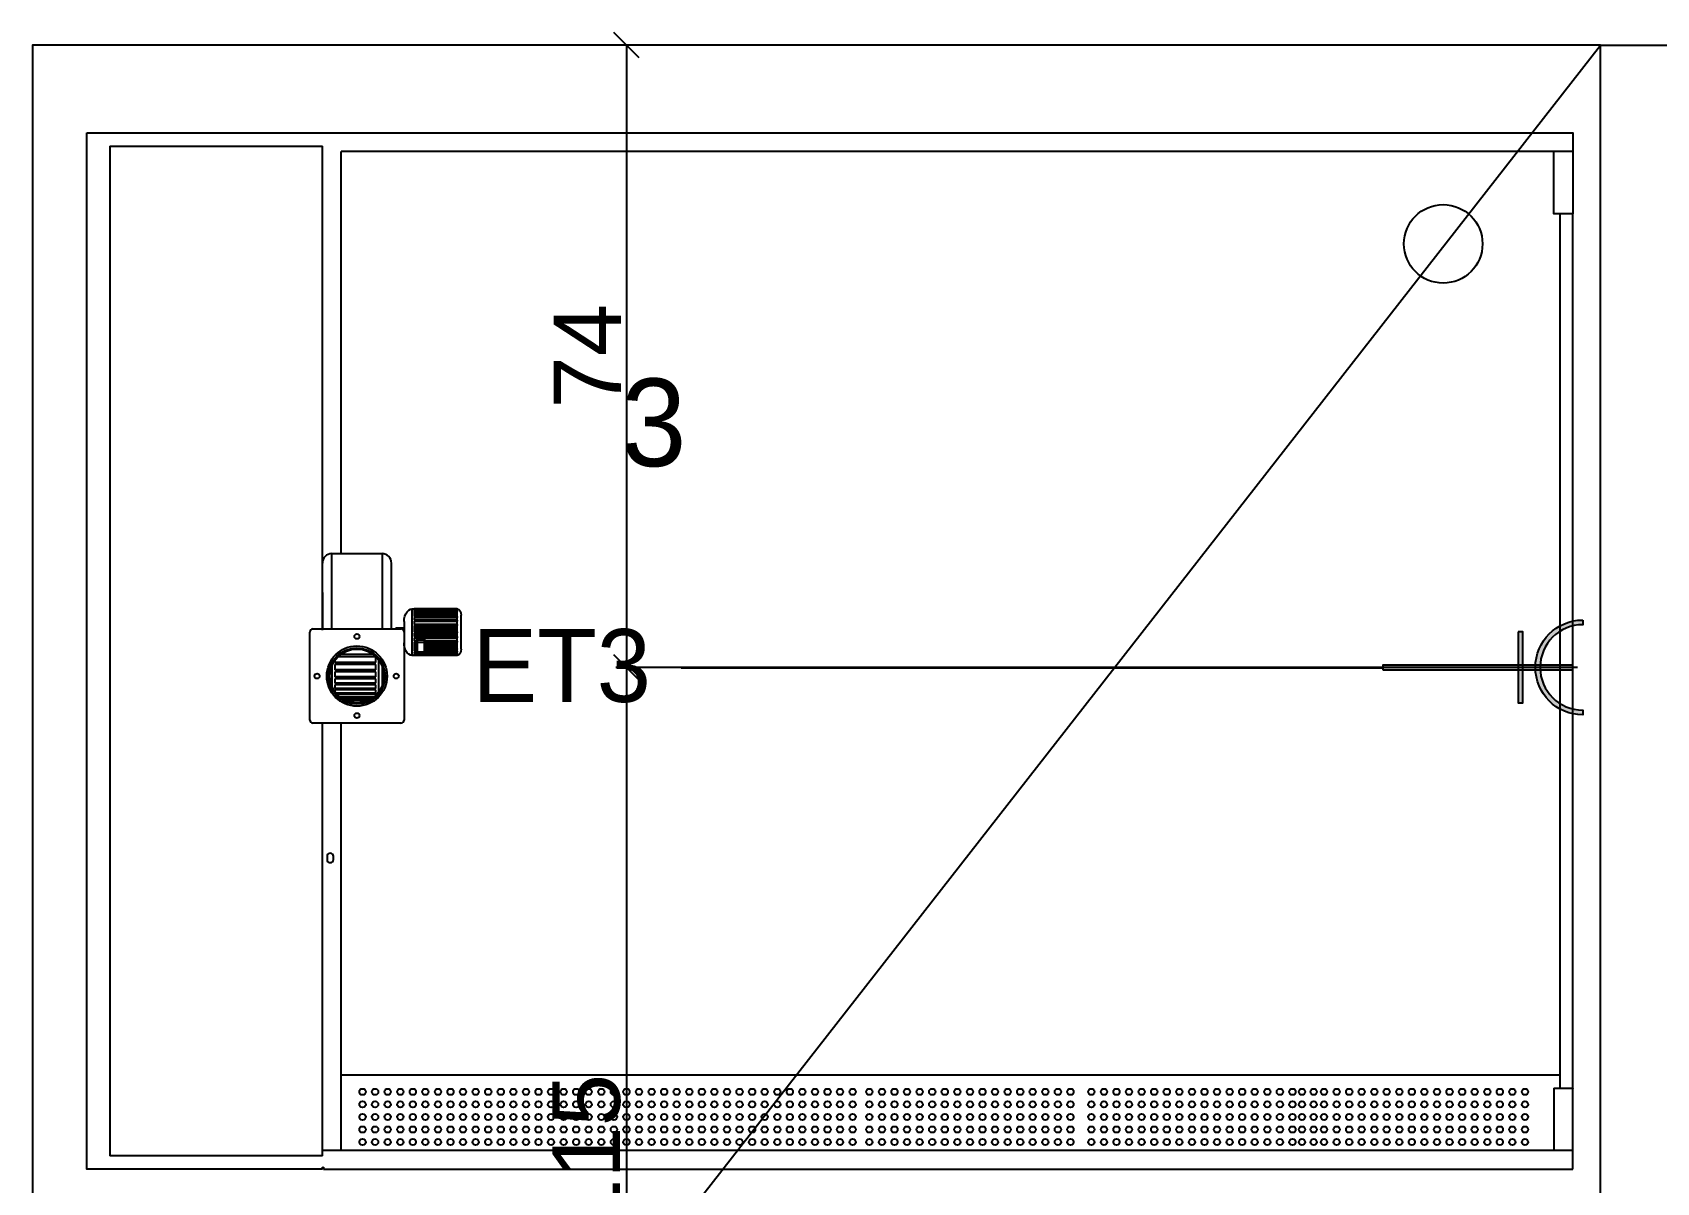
# Model space of a CAD drawing. Header units: millimetres. Extents: x 13502 to 23536, y 11874 to 14203.
# Drawn here: x 18596.2 to 18788.8, y 12972.4 to 13108.9 of the extents above; entities that cross this region are included whole.
import ezdxf
from ezdxf.enums import TextEntityAlignment as Align

# ---------------------------------------------------------------- set-up
doc = ezdxf.new("R2010")
doc.units = ezdxf.units.MM
doc.layers.add('ELEKTRİK', color=10, linetype='Continuous')
doc.layers.add('Layer1', color=1, linetype='Continuous')
doc.layers.add('ELK', color=1, linetype='Continuous', lineweight=35)
doc.styles.get("Standard").update_dxf_attribs({"font": 'arial.ttf'})
doc.styles.add('TAKSİM', font='GOTHIC.TTF', dxfattribs={"height": 20})
doc.dimstyles.new('OLCU50', dxfattribs={"dimtxt": 8, "dimasz": 3, "dimexe": 1.25, "dimexo": 0.625, "dimtad": 1, "dimdec": 0, "dimtxsty": 'Standard', "dimblk": 'OBLIQUE', "dimcen": 2.5, "dimclrd": 256, "dimclre": 251, "dimclrt": 25, "dimadec": 0, "dimazin": 0, "dimtfac": 1, "dimtdec": 0, "dimtmove": 0, "dimatfit": 3, "dimldrblk": 'OBLIQUE', "dimfxl": 1, "dimarcsym": 0})

# ---------------------------------------------------------------- blocks, each defined once
blk = doc.blocks.new('A$C385A0302')
at = {"layer": 'Layer1'}
for p, q in [((2.75761025779866, 121.4040589924662), (27.94764025189215, 121.4040589924662)), ((27.94764025189215, 63.96226395966551), (27.94764025189215, 121.4040589924662)), ((176.1728700357198, 120.7332019084843), (30.18332324489165, 120.7332019084843)), ((30.18332324489165, 73.03613400329778), (30.18332324489165, 120.7332019084843)), ((176.1728700357271, 120.8069833104419), (176.248141971053, 120.8069833104419)), ((176.1728700357271, 120.7332019084843), (176.1728700357271, 120.8069833104419)), ((174.7576086505069, 9.613938990283714), (174.7576085982364, 113.3550617130804)), ((29.06554029631661, 73.03613400329778), (35.02767378756107, 73.03613400329778)), ((29.06554029631661, 64.09293376644746), (29.06554029631661, 73.03613400329778)), ((35.02767378756107, 73.03613400329778), (35.02767378756107, 64.09293376644746)), ((36.1455738171644, 64.09293376644746), (36.1455738171644, 71.918233973518)), ((27.94764026670964, 68.43386410278981), (27.94764026670964, 64.09293376644746)), ((38.60495388229901, 66.47879409623602), (38.84716555538398, 66.47879409623602)), ((38.60495388229901, 62.07215834407361), (38.60495388229901, 66.47879409623602)), ((43.93361069009552, 66.47690032650462), (38.84716555538398, 66.47690032650462)), ((38.84716555538398, 66.47401505007838), (38.84716555538398, 66.47690032650462)), ((38.84716555538398, 66.46465345868273), (38.84716555538398, 66.3913529557849)), ((38.84716555538398, 66.46465345868273), (43.93361069009552, 66.46465345868273)), ((43.93361069009552, 66.3913529557849), (38.84716555538398, 66.3913529557849)), ((38.84716555538398, 66.34715387415417), (38.84716555538398, 66.2040729927885)), ((38.84716555538398, 66.34715387415417), (43.93361069009552, 66.34715387415417)), ((43.93361069009552, 66.2040729927885), (38.84716555538398, 66.2040729927885)), ((38.84716555538398, 66.16770002362682), (38.84716555538398, 65.58067930610741)), ((38.84716555538398, 66.16770002362682), (43.93361069009552, 66.16770002362682)), ((38.84716555538398, 66.09436524919329), (43.93361069009552, 66.09436524919329)), ((43.93361069009552, 65.93148643079257), (38.84716555538398, 65.93148643079257)), ((43.93361069009552, 65.91955515687187), (38.84716555538398, 65.91955515687187)), ((38.84716555538398, 65.78266840585093), (43.93361069009552, 65.78266840585093)), ((43.93361069009552, 65.58067930610741), (38.84716555538398, 65.58067930610741)), ((43.93361069009552, 66.3913529557849), (43.93361069009552, 66.46465345868273)), ((43.93361069009552, 66.3913529557849), (43.93361069009552, 66.34715387415417)), ((43.93361069009552, 66.2040729927885), (43.93361069009552, 66.34715387415417)), ((43.93361069009552, 66.2040729927885), (43.93361069009552, 66.16770002362682)), ((43.93361069009552, 65.58067930610741), (43.93361069009552, 66.16770002362682)), ((43.93361069009552, 65.58067930610741), (43.93361069009552, 65.46515352228016)), ((44.41803403624726, 61.70707343665345), (44.41803403624726, 65.73352740983319)), ((26.45710689391126, 53.28656681358189), (26.45710689391126, 63.72030042324332)), ((26.82974023710995, 64.09293376644746), (37.26347384677501, 64.09293376644746)), ((36.66726049764111, 64.2419871037273), (37.6361071899737, 64.2419871037273)), ((36.66726049764111, 64.2419871037273), (36.66726049764111, 64.09293376644746)), ((37.6361071899737, 64.98826072342854), (37.6361071899737, 64.73705819528732)), ((37.6361071899737, 64.73705819528732), (37.6361071899737, 63.72030042324332)), ((37.6361071899737, 63.72030042324332), (37.6361071899737, 53.28656681358189)), ((38.84716555538398, 65.46515352228016), (38.84716555538398, 65.14456558242273)), ((38.84716555538398, 65.46515352228016), (43.93361069009552, 65.46515352228016)), ((43.93361069009552, 65.14456558242273), (38.84716555538398, 65.14456558242273)), ((38.84716555538398, 65.00249795806485), (38.84716555538398, 64.60671926646137)), ((38.84716555538398, 65.00249795806485), (43.93361069009552, 65.00249795806485)), ((43.93361069009552, 64.62141866327693), (38.84716555538398, 64.62141866327693)), ((43.93361069009552, 64.60671926646137), (38.84716555538398, 64.60671926646137)), ((38.84716555538398, 64.50177551813431), (38.84716555538398, 63.76669708222107)), ((43.93361069009552, 64.50177551813431), (38.84716555538398, 64.50177551813431)), ((38.84716555538398, 64.37049279972598), (43.93361069009552, 64.37049279972598)), ((43.93361069009552, 64.27769557642387), (38.84716555538398, 64.27769557642387)), ((38.84716555538398, 64.12965700972745), (43.93361069009552, 64.12965700972745)), ((43.93361069009552, 64.05331150094207), (38.84716555538398, 64.05331150094207)), ((38.84716555538398, 63.91642474992477), (43.93361069009552, 63.91642474992477)), ((43.93361069009552, 63.82520536018637), (38.84716555538398, 63.82520536018637)), ((38.84716555538398, 63.76669708222107), (43.93361069009552, 63.76669708222107)), ((38.84716555538398, 63.61810298064665), (38.84716555538398, 63.19028998516296)), ((38.84716555538398, 63.61810298064665), (43.93361069009552, 63.61810298064665)), ((43.93361069009552, 65.14456558242273), (43.93361069009552, 65.46515352228016)), ((43.93361069009552, 65.14456558242273), (43.93361069009552, 65.00249795806485)), ((43.93361069009552, 64.60671926646137), (43.93361069009552, 65.00249795806485)), ((43.93361069009552, 64.60671926646137), (43.93361069009552, 64.50177551813431)), ((43.93361069009552, 63.76669708222107), (43.93361069009552, 64.50177551813431)), ((43.93361069009552, 63.76669708222107), (43.93361069009552, 63.61810298064665)), ((43.93361069009552, 63.19028998516296), (43.93361069009552, 63.61810298064665)), ((38.60495388229901, 60.96180675025062), (38.60495388229901, 62.07215834407361)), ((38.84716555538398, 63.47422971416381), (43.93361069009552, 63.47422971416381)), ((43.93361069009552, 63.19028998516296), (38.84716555538398, 63.19028998516296)), ((38.84716555538398, 63.03126797673031), (38.84716555538398, 62.62933983700168)), ((38.84716555538398, 63.03126797673031), (43.93361069009552, 63.03126797673031)), ((39.14565011093509, 62.68774098850554), (38.84716555538398, 62.68774098850554)), ((39.14565011093509, 62.62933983700168), (38.84716555538398, 62.62933983700168)), ((38.84716555538398, 62.52023327232564), (38.84716555538398, 62.13252174957415)), ((38.84716555538398, 62.52023327232564), (39.14565011093509, 62.52023327232564)), ((39.14565011093509, 62.26940850059691), (38.84716555538398, 62.26940850059691)), ((38.84716555538398, 62.13252174957415), (38.84716555538398, 61.74861609269828)), ((38.84716555538398, 62.13252174957415), (39.14565011093509, 62.13252174957415)), ((39.14565011093509, 62.07275996558565), (38.84716555538398, 62.07275996558565)), ((39.14565011093509, 61.85107601268101), (38.84716555538398, 61.85107601268101)), ((39.14565011093509, 61.74861609269828), (38.84716555538398, 61.74861609269828)), ((38.84716555538398, 61.68356829649565), (38.84716555538398, 61.4440388124458)), ((38.84716555538398, 61.68356829649565), (39.14565011093509, 61.68356829649565)), ((39.14565011093509, 63.03126797673031), (39.14565011093509, 62.68561146897264)), ((39.2295546957248, 62.74537325295933), (39.14565011093509, 62.68561146897264)), ((39.14565011093509, 62.68561146897264), (39.14565011093509, 62.58132156450847)), ((39.2295546957248, 62.53679344402917), (39.14565011093509, 62.58132156450847)), ((39.14565011093509, 62.58132156450847), (39.14565011093509, 61.28257543853761)), ((39.2295546957248, 62.74537325295933), (39.2295546957248, 63.03126797673031)), ((39.2295546957248, 62.53679344402917), (39.2295546957248, 62.74537325295933)), ((40.01761213402642, 62.74537325295933), (39.2295546957248, 62.74537325295933)), ((39.2295546957248, 62.53679344402917), (40.01761213402642, 62.53679344402917)), ((39.2295546957248, 61.3415577642736), (39.2295546957248, 62.53679344402917)), ((40.01761213402642, 63.03126797673031), (40.01761213402642, 62.74537325295933)), ((40.01761213402642, 62.74537325295933), (40.01761213402642, 62.53679344402917)), ((40.01761213402642, 62.53679344402917), (40.01761213402642, 61.3415577642736)), ((40.11449680326405, 62.62584968498595), (40.11449680326405, 63.03126797673031)), ((43.93361069009552, 62.68774098850554), (40.11449680326405, 62.68774098850554)), ((43.93361069009552, 62.62933983700168), (40.11449680326405, 62.62933983700168)), ((40.11449680326405, 61.43061400522674), (40.11449680326405, 62.62584968498595)), ((40.11449680326405, 62.52023327232564), (43.93361069009552, 62.52023327232564)), ((43.93361069009552, 62.26940850059509), (40.11449680326405, 62.26940850059691)), ((40.11449680326405, 62.13252174957415), (43.93361069009552, 62.13252174957415)), ((43.93361069009552, 62.07275996558565), (40.11449680326405, 62.07275996558565)), ((43.93361069009552, 61.85107601268101), (40.11449680326405, 61.85107601268101)), ((43.93361069009552, 61.74861609269828), (40.11449680326405, 61.74861609269828)), ((40.11449680326405, 61.68356829649565), (43.93361069009552, 61.68356829649565)), ((43.93361069009552, 63.19028998516296), (43.93361069009552, 63.03126797673031)), ((43.93361069009552, 62.62933983700168), (43.93361069009552, 63.03126797673031)), ((43.93361069009552, 62.62933983700168), (43.93361069009552, 62.52023327232564)), ((43.93361069009552, 62.13252174957415), (43.93361069009552, 62.52023327232564)), ((43.93361069009552, 61.74861609269828), (43.93361069009552, 62.13252174957415)), ((43.93361069009552, 61.74861609269828), (43.93361069009552, 61.68356829649565)), ((43.93361069009552, 61.4440388124458), (43.93361069009552, 61.68356829649565)), ((29.43817363952985, 60.36510920436376), (29.43817363952985, 60.12933500949293)), ((34.28240710114915, 60.12933500949293), (29.43817363952985, 60.12933500949293)), ((29.43817363952985, 59.86376785398352), (29.43817363952985, 59.23399438526212)), ((34.28240710114915, 59.86376785398352), (29.43817363952985, 59.86376785398352)), ((34.28079415827597, 60.80086016378482), (29.81241992560535, 60.80086016378482)), ((33.9503738517742, 61.08130730342964), (30.14284023210348, 61.08130730342964)), ((34.28240710114915, 60.12933500949293), (34.28240710114915, 60.80086016378482)), ((34.28240710114915, 59.23399438526212), (34.28240710114915, 59.86376785398352)), ((34.65504044434783, 56.6417580324669), (34.65504044434783, 60.36510920436376)), ((43.93361069009552, 60.96180675025062), (38.60495388229901, 60.96180675025062)), ((39.14565011093509, 61.4440388124458), (38.84716555538398, 61.4440388124458)), ((38.84716555538398, 61.35793802507033), (38.84716555538398, 61.17040145174724)), ((38.84716555538398, 61.35793802507033), (39.14565011093509, 61.35793802507033)), ((43.93361069009552, 61.17040145174724), (38.84716555538398, 61.17040145174724)), ((38.84716555538398, 61.10810805316214), (38.84716555538398, 60.96306191662188)), ((38.84716555538398, 61.10810805316214), (43.93361069009552, 61.10810805316214)), ((43.93361069009552, 60.96306191662188), (38.84716555538398, 60.96306191662188)), ((40.01761213402642, 61.28156066794509), (39.15972506868638, 61.28156066794509)), ((40.01761213402642, 61.3415577642736), (39.2295546957248, 61.3415577642736)), ((40.01761213402642, 61.28546783843194), (40.01761213402642, 61.3415577642736)), ((40.1005655766312, 61.35793802507033), (43.93361069009552, 61.35793802507033)), ((43.93361069009552, 61.4440388124458), (40.11449680326405, 61.4440388124458)), ((43.93361069009552, 61.4440388124458), (43.93361069009552, 61.35793802507033)), ((43.93361069009552, 61.17040145174724), (43.93361069009552, 61.35793802507033)), ((43.93361069009552, 61.17040145174724), (43.93361069009552, 61.10810805316214)), ((43.93361069009552, 60.96306191662188), (43.93361069009552, 61.10810805316214)), ((29.06554029631661, 59.67944461339357), (29.06554029631661, 57.32742262342981)), ((34.28240710114915, 59.23399438526212), (29.43817363952985, 59.23399438526212)), ((29.43817363952985, 58.98749536658397), (29.43817363952985, 58.40940548724211)), ((34.28240710114915, 58.98749536658397), (29.43817363952985, 58.98749536658397)), ((34.28240710114915, 58.40940548724211), (29.43817363952985, 58.40940548724211)), ((29.43817363952985, 58.18586204216081), (29.43817363952985, 57.66857257493939)), ((34.28240710114915, 58.18586204216081), (29.43817363952985, 58.18586204216081)), ((34.28240710114915, 58.40940548724211), (34.28240710114915, 58.98749536658397)), ((34.28240710114915, 57.66857257493939), (34.28240710114915, 58.18586204216081)), ((35.02767378756107, 59.67944461339357), (35.02767378756107, 57.32742262342981)), ((34.28240710114915, 57.66857257493939), (29.43817363952985, 57.66857257493939)), ((29.43817363952985, 57.47151011712594), (29.43817363952985, 57.02317902593313)), ((34.28240710114915, 57.47151011712594), (29.43817363952985, 57.47151011712594)), ((34.28240710114915, 57.02317902593313), (29.43817363952985, 57.02317902593313)), ((29.43817363952985, 56.85570534806357), (29.43817363952985, 56.6417580324669)), ((34.28240710114915, 56.85570534806357), (29.43817363952985, 56.85570534806357)), ((34.28240710114915, 56.48340308202205), (29.55878923626733, 56.48340308202205)), ((34.28240710114915, 56.34815934405015), (29.67499290713386, 56.34815934405015)), ((34.11745911432081, 56.05775733230075), (29.97575496955687, 56.05775733230075)), ((33.99206513197714, 55.9568764087544), (30.10114895190054, 55.9568764087544)), ((34.28240710114915, 57.02317902593313), (34.28240710114915, 57.47151011712594)), ((34.28240710114915, 56.48340308202205), (34.28240710114915, 56.85570534806357)), ((34.28240710114915, 56.20757672013679), (34.28240710114915, 56.34815934405015)), ((33.69118152369629, 55.75295446449854), (30.40203256018867, 55.75295446449854)), ((33.57737420529156, 55.68802730781499), (30.51583987858612, 55.68802730781499)), ((33.34545879572397, 55.57380140193709), (30.74775528815735, 55.57380140193709)), ((37.26347384677501, 52.91393347037956), (26.82974023710995, 52.91393347037956)), ((27.94768692651269, 1.564941710896164), (27.94764026670964, 52.91393347037956)), ((30.18332325971278, 2.235798645888281), (30.18332325971278, 52.91393347037956)), ((28.50647321531142, 37.11427971860576), (28.50647321531142, 36.74164637540343)), ((29.25173990171243, 36.74164637540343), (29.25173990171243, 37.11427971860576)), ((30.18332325971278, 11.17899903173202), (174.7576086130575, 11.1789990317302)), ((174.0123419266529, 9.613938990283714), (176.1728700505482, 9.613938990283714)), ((174.0123419266529, 9.613938990283714), (174.0123419266529, 2.248973373079934)), ((176.2481419858741, 2.235798794879884), (176.2481419858741, 9.581397847938206)), ((27.94768631691841, 2.235796610701072), (176.2481419858741, 2.235798795496521)), ((174.025516504862, 2.235798794879884), (174.0123419266529, 2.248973373079934)), ((176.2481419858741, -1.264334059669636e-06), (176.2481419858741, 2.235798794879884)), ((27.94768692651269, 1.564941710894345), (2.757610263724928, 1.564941710894345)), ((27.94768852224661, -1.264334059669636e-06), (27.94768827941152, 0.2381412626127712)), ((27.94768827941152, 0.2381412626127712), (28.09674161669318, 0.2381412626127712)), ((28.09674161669318, 0.2381412626127712), (28.09674161669318, -1.264334059669636e-06)), ((27.94768852224661, -1.264334059669636e-06), (-4.849156539421529e-06, -1.264334059669636e-06)), ((28.09743887068544, -1.264334059669636e-06), (28.09674161669318, -1.264334059669636e-06)), ((28.09743887068544, -1.264334059669636e-06), (176.2481419858741, -1.264334059669636e-06))]:
    blk.add_line(p, q, dxfattribs=at)
for points in [[(2.832152934883197, -1.264326783712022e-06), (-4.849156539421529e-06, -1.264326783712022e-06), (-4.441608325578272e-06, 122.9690019676964)], [(-4.46013655164279e-06, 122.9690019676964), (27.94764025189215, 122.9690019676964), (176.248141971053, 122.9690019676982), (176.248141971053, 120.8069833104419), (176.248141971053, 113.3879297021358)], [(2.757610258340719, 121.4040589924662), (2.757610249129357, 1.564941710894345)], [(176.248141971053, 5.109797704812081), (176.248141971053, 113.3879297021394), (176.2466956419157, 113.3815174755691), (176.2424122361481, 113.3753516672732), (176.2354563626068, 113.3696692258018), (176.2260953316218, 113.3646885241924), (176.2146888823736, 113.3606009680207), (176.2016753582939, 113.3575636397763), (176.1875548618264, 113.355693262276), (176.1728700357271, 113.3550617130841), (174.0123419118318, 113.3550617130804), (174.0123419118318, 120.720027330286), (174.0255164900373, 120.7332019084843)], [(37.6361071899737, 64.98826072342854), (37.65653750869387, 65.29274513784912), (37.72223612852758, 65.60263158153248), (37.83545872775721, 65.89391831297144), (37.99118927141535, 66.14154973317454), (38.186796226757, 66.33281633584738), (38.3974146409746, 66.44419441115315), (38.60495388229901, 66.47879409623602)], [(43.93294123307714, 66.47872543398262), (43.93361069009552, 66.47879409623602), (43.9979146741025, 66.47219881582532), (44.06924922701, 66.4489834287815), (44.14588608897247, 66.40343004929673), (44.2242646977902, 66.32974075895618), (44.32114936702419, 66.18068742167634), (44.39184899051543, 65.97523552434177), (44.41803403624726, 65.73352740983319)], [(38.60495388229901, 60.96180675025062), (38.40703901292727, 60.99323800982893), (38.20561282453491, 61.09431280957324), (38.01627644909604, 61.26850142375952), (37.85531602596529, 61.50808687554127), (37.73099273422849, 61.80902065299597), (37.6585969852822, 62.13304898255046), (37.6361071899737, 62.45234012305809)], [(40.11449680326405, 62.62584968498595), (40.10588390940029, 62.67511513476711), (40.07898859511988, 62.71833014860204), (40.05942789958499, 62.73366752192305), (40.03836605815741, 62.74259875767893), (40.01761213402642, 62.74537325295933)], [(44.41803403624726, 61.70707343665345), (44.39184899051543, 61.4653653221485), (44.32114936702419, 61.25991342481211), (44.2242646977902, 61.11086008753045), (44.14588608897247, 61.03717079718808), (44.06924922701, 60.99161741770877), (43.9979146741025, 60.96840203066131), (43.9336422687702, 60.9618099890904)], [(39.2295546957248, 61.3415577642736), (39.22260094467856, 61.31119758558634), (39.2013821938308, 61.29022090252329), (39.14565011093509, 61.28257543853761)], [(40.11449680326405, 61.43061400522674), (40.11062141649381, 61.38887907079152), (40.09511986941652, 61.34118200285957), (40.06320491955194, 61.29909635468903), (40.04146066799149, 61.28614692448173), (40.01761213402642, 61.28156066794509), (40.0168875517702, 61.28170001069338)], [(176.1728700505482, 9.613938990283714), (176.1859408849414, 9.613444617209097), (176.1986145686496, 9.611976519270684), (176.2105060182112, 9.609579303874852), (176.2212539179309, 9.606325809201735), (176.2305316983293, 9.602314891042624), (176.2380574587296, 9.59766841911187), (176.2436025327261, 9.592527574106498), (176.2469984360396, 9.587048558005336), (176.2481419858741, 9.581397847938206)]]:
    blk.add_lwpolyline(points, dxfattribs=at)
for centre, radius in [((160.8905018773221, 109.7924136549627), 4.657916790027672), ((32.04660704194248, 58.5034336184126), 3.57728009474125), ((32.04660704194248, 58.5034336184126), 3.353700088819927), ((32.04660704194248, 58.5034336184126), 3.204646751539042), ((32.04660700610475, 63.20116830814004), 0.2981066745617709), ((27.31695879613108, 58.50347024996699), 0.2981066745617751), ((36.70731904475906, 58.50343347342096), 0.2981066745617709), ((32.04658882753574, 53.8108080594593), 0.2981066745617709), ((32.71585652633803, 9.165288445068654), 0.3726333432022306), ((32.71585652633803, 7.674755072259359), 0.3726333432022136), ((34.20638989914733, 9.165288445068654), 0.3726333432022306), ((34.20638989914733, 7.674755072259359), 0.3726333432022474), ((35.69692327195662, 9.165288445068654), 0.3726333432022136), ((35.69692327195662, 7.674755072259359), 0.3726333432022136), ((37.18745664476228, 9.165288445068654), 0.3726333432022306), ((37.18745664476228, 7.674755072259359), 0.3726333432022474), ((38.67799001757157, 9.165288445068654), 0.3726333432022136), ((38.67799001757157, 7.674755072259359), 0.3726333432022136), ((40.16852339038087, 9.165288445068654), 0.3726333432021798), ((40.16852339038087, 7.674755072259359), 0.3726333432022474), ((41.65905676319016, 9.165288445068654), 0.3726333432021798), ((41.65905676319016, 7.674755072259359), 0.3726333432022136), ((43.14959013599582, 9.165288445068654), 0.3726333432021798), ((43.14959013599582, 7.674755072259359), 0.3726333432022136), ((44.64012350880512, 9.165288445068654), 0.3726333432021798), ((44.64012350880512, 7.674755072259359), 0.3726333432022136), ((46.13065688161441, 9.165288445068654), 0.3726333432022136), ((46.13065688161441, 7.674755072259359), 0.3726333432022136), ((47.62119025442371, 9.165288445068654), 0.3726333432022136), ((47.62119025442371, 7.674755072259359), 0.3726333432022136), ((49.111723627233, 9.165288445068654), 0.3726333432022136), ((49.111723627233, 7.674755072259359), 0.3726333432022136), ((50.6022570000423, 9.165288445068654), 0.3726333432022136), ((50.6022570000423, 7.674755072259359), 0.3726333432022136), ((52.0927903728516, 9.165288445068654), 0.3726333432022136), ((52.0927903728516, 7.674755072259359), 0.3726333432022136), ((53.58332374566089, 9.165288445068654), 0.3726333432022136), ((53.58332374566089, 7.674755072259359), 0.3726333432022136), ((55.07385711847019, 9.165288445068654), 0.3726333432022136), ((55.07385711847019, 7.674755072259359), 0.3726333432022136), ((56.56439049127948, 9.165288445068654), 0.3726333432022136), ((56.56439049127948, 7.674755072259359), 0.3726333432022136), ((58.05492386408878, 9.165288445068654), 0.3726333432022136), ((58.05492386408878, 7.674755072259359), 0.3726333432022136), ((59.54545723689807, 9.165288445068654), 0.3726333432022136), ((59.54545723689807, 7.674755072259359), 0.3726333432022136), ((61.03599060970373, 9.165288445068654), 0.3726333432022136), ((61.03599060970373, 7.674755072259359), 0.3726333432022474), ((62.52652398251303, 9.165288445068654), 0.3726333432022136), ((62.52652398251303, 7.674755072259359), 0.3726333432022136), ((64.01705735532232, 9.165288445068654), 0.3726333432022136), ((64.01705735532232, 7.674755072259359), 0.3726333432022474), ((65.50759072813162, 9.165288445068654), 0.3726333432022136), ((65.50759072813162, 7.674755072259359), 0.3726333432022136), ((66.99812410093728, 9.165288445068654), 0.3726333432022136), ((66.99812410093728, 7.674755072259359), 0.3726333432022136), ((68.48865747374657, 9.165288445068654), 0.3726333432022136), ((68.48865747374657, 7.674755072259359), 0.3726333432022136), ((69.97919084655587, 9.165288445068654), 0.3726333432022136), ((69.97919084655587, 7.674755072259359), 0.3726333432022136), ((71.46972421936516, 9.165288445068654), 0.3726333432022136), ((71.46972421936516, 7.674755072259359), 0.3726333432022136), ((72.96025759217446, 9.165288445068654), 0.3726333432022136), ((72.96025759217446, 7.674755072259359), 0.3726333432022136), ((74.45079096498375, 9.165288445068654), 0.3726333432022136), ((74.45079096498375, 7.674755072259359), 0.3726333432022136), ((75.94132433779305, 9.165288445068654), 0.3726333432021798), ((75.94132433779305, 7.674755072259359), 0.3726333432021798), ((77.43185771060234, 9.165288445068654), 0.3726333432021798), ((77.43185771060234, 7.674755072259359), 0.3726333432021798), ((78.92239108341164, 9.165288445068654), 0.3726333432021798), ((78.92239108341164, 7.674755072259359), 0.3726333432021798), ((80.41292445622094, 9.165288445068654), 0.3726333432021798), ((80.41292445622094, 7.674755072259359), 0.3726333432021798), ((81.90345782903023, 9.165288445068654), 0.3726333432021798), ((81.90345782903023, 7.674755072259359), 0.3726333432021798), ((83.39399120183953, 9.165288445068654), 0.3726333432021798), ((83.39399120183953, 7.674755072259359), 0.3726333432021798), ((84.88452457464882, 9.165288445068654), 0.3726333432022136), ((84.88452457464882, 7.674755072259359), 0.3726333432022136), ((86.37505794745448, 9.165288445068654), 0.3726333432022136), ((86.37505794745448, 7.674755072259359), 0.3726333432022136), ((87.86559132026377, 9.165288445068654), 0.3726333432022136), ((87.86559132026377, 7.674755072259359), 0.3726333432022136), ((89.35612469307307, 9.165288445068654), 0.3726333432022136), ((89.35612469307307, 7.674755072259359), 0.3726333432022136), ((90.84665806588237, 9.165288445068654), 0.3726333432022136), ((90.84665806588237, 7.674755072259359), 0.3726333432022136), ((92.82969453356782, 9.165288445068654), 0.3726333432021798), ((92.82969453356782, 7.674755072259359), 0.3726333432021798), ((94.32022790637711, 9.165288445068654), 0.3726333432021798), ((94.32022790637711, 7.674755072259359), 0.3726333432021798), ((95.81076127918641, 9.165288445068654), 0.3726333432021798), ((95.81076127918641, 7.674755072259359), 0.3726333432021798), ((97.3012946519957, 9.165288445068654), 0.3726333432022136), ((97.3012946519957, 7.674755072259359), 0.3726333432022136), ((98.791828024805, 9.165288445068654), 0.3726333432022136), ((98.791828024805, 7.674755072259359), 0.3726333432022136), ((100.2823613976143, 9.165288445068654), 0.3726333432022136), ((100.2823613976143, 7.674755072259359), 0.3726333432022136), ((101.7728947704236, 9.165288445068654), 0.3726333432022136), ((101.7728947704236, 7.674755072259359), 0.3726333432022136), ((103.2634281432329, 9.165288445068654), 0.3726333432022136), ((103.2634281432329, 7.674755072259359), 0.3726333432022136), ((104.7539615160422, 9.165288445068654), 0.3726333432021798), ((104.7539615160422, 7.674755072259359), 0.3726333432021798), ((106.2444948888515, 9.165288445068654), 0.3726333432021798), ((106.2444948888515, 7.674755072259359), 0.3726333432021798), ((107.7350282616608, 9.165288445068654), 0.3726333432021798), ((107.7350282616608, 7.674755072259359), 0.3726333432021798), ((109.2255616344701, 9.165288445068654), 0.3726333432022136), ((109.2255616344701, 7.674755072259359), 0.3726333432022136), ((110.7160950072757, 9.165288445068654), 0.3726333432022136), ((110.7160950072757, 7.674755072259359), 0.3726333432022136), ((112.206628380085, 9.165288445068654), 0.3726333432022136), ((112.206628380085, 9.165288445068654), 0.3726333432022136), ((112.206628380085, 7.674755072259359), 0.3726333432022136), ((112.206628380085, 7.674755072259359), 0.3726333432022136), ((113.6971617528943, 9.165288445068654), 0.3726333432022136), ((113.6971617528943, 9.165288445068654), 0.3726333432022136), ((113.6971617528943, 7.674755072259359), 0.3726333432022136), ((113.6971617528943, 7.674755072259359), 0.3726333432022136), ((115.1876951257036, 9.165288445068654), 0.3726333432022474), ((115.1876951257036, 9.165288445068654), 0.3726333432022136), ((115.1876951257036, 7.674755072259359), 0.3726333432022474), ((115.1876951257036, 7.674755072259359), 0.3726333432022136), ((116.6782284985093, 9.165288445068654), 0.3726333432022136), ((116.6782284985093, 7.674755072259359), 0.3726333432022136), ((119.1593403401421, 9.165288445068654), 0.3726333432021798), ((119.1593403401421, 7.674755072259359), 0.3726333432021798), ((120.6498737129514, 9.165288445068654), 0.3726333432021798), ((120.6498737129514, 7.674755072259359), 0.3726333432021798), ((122.1404070857607, 9.165288445068654), 0.3726333432021798), ((122.1404070857607, 7.674755072259359), 0.3726333432021798), ((123.63094045857, 9.165288445068654), 0.3726333432022136), ((123.63094045857, 7.674755072259359), 0.3726333432022136), ((125.1214738313793, 9.165288445068654), 0.3726333432022136), ((125.1214738313793, 7.674755072259359), 0.3726333432022136), ((126.6120072041886, 9.165288445068654), 0.3726333432022136), ((126.6120072041886, 7.674755072259359), 0.3726333432022136), ((128.1025405769979, 9.165288445068654), 0.3726333432022136), ((128.1025405769979, 7.674755072259359), 0.3726333432022136), ((129.5930739498071, 9.165288445068654), 0.3726333432022136), ((129.5930739498071, 7.674755072259359), 0.3726333432022136), ((131.0836073226164, 9.165288445068654), 0.3726333432021798), ((131.0836073226164, 7.674755072259359), 0.3726333432021798), ((132.5741406954257, 9.165288445068654), 0.3726333432021798), ((132.5741406954257, 7.674755072259359), 0.3726333432021798), ((134.064674068235, 9.165288445068654), 0.3726333432021798), ((134.064674068235, 7.674755072259359), 0.3726333432021798), ((135.5552074410443, 9.165288445068654), 0.3726333432022136), ((135.5552074410443, 7.674755072259359), 0.3726333432022136), ((137.04574081385, 9.165288445068654), 0.3726333432022136), ((137.04574081385, 7.674755072259359), 0.3726333432022136), ((138.5362741866593, 9.165288445068654), 0.3726333432022136), ((138.5362741866593, 9.165288445068654), 0.3726333432022136), ((138.5362741866593, 7.674755072259359), 0.3726333432022136), ((138.5362741866593, 7.674755072259359), 0.3726333432022136), ((140.0268075594686, 9.165288445068654), 0.3726333432022136), ((140.0268075594686, 9.165288445068654), 0.3726333432022136), ((140.0268075594686, 7.674755072259359), 0.3726333432022136), ((140.0268075594686, 7.674755072259359), 0.3726333432022136), ((141.5173409322779, 9.165288445068654), 0.3726333432022474), ((141.5173409322779, 9.165288445068654), 0.3726333432022136), ((141.5173409322779, 7.674755072259359), 0.3726333432022474), ((141.5173409322779, 7.674755072259359), 0.3726333432022136), ((143.0078743050835, 9.165288445068654), 0.3726333432022136), ((143.0078743050835, 7.674755072259359), 0.3726333432022136), ((144.1380938377843, 9.165288445068654), 0.3726333432022474), ((144.1380938377843, 7.674755072259359), 0.3726333432022474), ((145.5273335487727, 9.165288445068654), 0.3726333432022136), ((145.5273335487727, 7.674755072259359), 0.3726333432022136), ((146.7562236391386, 9.165288445068654), 0.3726333432022474), ((146.7562236391386, 7.674755072259359), 0.3726333432022474), ((148.2467570119479, 9.165288445068654), 0.3726333432022136), ((148.2467570119479, 7.674755072259359), 0.3726333432022136), ((149.7372903847572, 9.165288445068654), 0.3726333432022136), ((149.7372903847572, 7.674755072259359), 0.3726333432022136), ((151.2278237575665, 9.165288445068654), 0.3726333432022136), ((151.2278237575665, 7.674755072259359), 0.3726333432022474), ((152.7183571303758, 9.165288445068654), 0.3726333432022136), ((152.7183571303758, 7.674755072259359), 0.3726333432022474), ((154.1867575349315, 9.165288445068654), 0.3726333432022474), ((154.1867575349315, 7.674755072259359), 0.3726333432022474), ((155.6772909077372, 9.165288445068654), 0.3726333432022136), ((155.6772909077372, 7.674755072259359), 0.3726333432022136), ((157.1678242805465, 9.165288445068654), 0.3726333432022136), ((157.1678242805465, 7.674755072259359), 0.3726333432022136), ((158.6583576533558, 9.165288445068654), 0.3726333432022136), ((158.6583576533558, 7.674755072259359), 0.3726333432022474), ((160.1488910261651, 9.165288445068654), 0.3726333432022136), ((160.1488910261651, 7.674755072259359), 0.3726333432022474), ((161.6394243989707, 9.165288445068654), 0.3726333432022136), ((161.6394243989707, 7.674755072259359), 0.3726333432022474), ((163.12995777178, 9.165288445068654), 0.3726333432022474), ((163.12995777178, 7.674755072259359), 0.3726333432022136), ((164.6204911445893, 9.165288445068654), 0.3726333432022474), ((164.6204911445893, 7.674755072259359), 0.3726333432022136), ((166.1110245173986, 9.165288445068654), 0.3726333432022474), ((166.1110245173986, 7.674755072259359), 0.3726333432022136), ((167.6015578902079, 9.165288445068654), 0.3726333432022474), ((167.6015578902079, 7.674755072259359), 0.3726333432022136), ((169.0920912630172, 9.165288445068654), 0.3726333432022136), ((169.0920912630172, 7.674755072259359), 0.3726333432022136), ((170.5826246358265, 9.165288445068654), 0.3726333432022136), ((170.5826246358265, 7.674755072259359), 0.3726333432021798), ((32.71585652633803, 6.184221699451882), 0.3726333432022136), ((34.20638989914733, 6.184221699451882), 0.3726333432022474), ((35.69692327195662, 6.184221699451882), 0.3726333432022136), ((37.18745664476228, 6.184221699451882), 0.3726333432022474), ((38.67799001757157, 6.184221699451882), 0.3726333432022136), ((40.16852339038087, 6.184221699451882), 0.3726333432022474), ((41.65905676319016, 6.184221699451882), 0.3726333432022136), ((43.14959013599582, 6.184221699451882), 0.3726333432022474), ((44.64012350880512, 6.184221699451882), 0.3726333432022136), ((46.13065688161441, 6.184221699451882), 0.3726333432022474), ((47.62119025442371, 6.184221699451882), 0.3726333432022136), ((49.111723627233, 6.184221699451882), 0.3726333432022474), ((50.6022570000423, 6.184221699451882), 0.3726333432022136), ((52.0927903728516, 6.184221699451882), 0.3726333432022474), ((53.58332374566089, 6.184221699451882), 0.3726333432022136), ((55.07385711847019, 6.184221699451882), 0.3726333432022474), ((56.56439049127948, 6.184221699451882), 0.3726333432022136), ((58.05492386408878, 6.184221699451882), 0.3726333432022474), ((59.54545723689807, 6.184221699451882), 0.3726333432022136), ((61.03599060970373, 6.184221699451882), 0.3726333432022474), ((62.52652398251303, 6.184221699451882), 0.3726333432022136), ((64.01705735532232, 6.184221699451882), 0.3726333432022474), ((65.50759072813162, 6.184221699451882), 0.3726333432022136), ((66.99812410093728, 6.184221699451882), 0.3726333432022474), ((68.48865747374657, 6.184221699451882), 0.3726333432022136), ((69.97919084655587, 6.184221699451882), 0.3726333432022474), ((71.46972421936516, 6.184221699451882), 0.3726333432022136), ((72.96025759217446, 6.184221699451882), 0.3726333432022474), ((74.45079096498375, 6.184221699451882), 0.3726333432022136), ((75.94132433779305, 6.184221699451882), 0.3726333432022136), ((77.43185771060234, 6.184221699451882), 0.3726333432021798), ((78.92239108341164, 6.184221699451882), 0.3726333432022136), ((80.41292445622094, 6.184221699451882), 0.3726333432021798), ((81.90345782903023, 6.184221699451882), 0.3726333432022136), ((83.39399120183953, 6.184221699451882), 0.3726333432021798), ((84.88452457464882, 6.184221699451882), 0.3726333432022136), ((86.37505794745448, 6.184221699451882), 0.3726333432022136), ((87.86559132026377, 6.184221699451882), 0.3726333432022474), ((89.35612469307307, 6.184221699451882), 0.3726333432022136), ((90.84665806588237, 6.184221699451882), 0.3726333432022474), ((92.82969453356782, 6.184221699451882), 0.3726333432021798), ((94.32022790637711, 6.184221699451882), 0.3726333432022136), ((95.81076127918641, 6.184221699451882), 0.3726333432021798), ((97.3012946519957, 6.184221699451882), 0.3726333432022136), ((98.791828024805, 6.184221699451882), 0.3726333432022136), ((100.2823613976143, 6.184221699451882), 0.3726333432022474), ((101.7728947704236, 6.184221699451882), 0.3726333432022136), ((103.2634281432329, 6.184221699451882), 0.3726333432022474), ((104.7539615160422, 6.184221699451882), 0.3726333432021798), ((106.2444948888515, 6.184221699451882), 0.3726333432022136), ((107.7350282616608, 6.184221699451882), 0.3726333432021798), ((109.2255616344701, 6.184221699451882), 0.3726333432022136), ((110.7160950072757, 6.184221699451882), 0.3726333432022136), ((112.206628380085, 6.184221699451882), 0.3726333432022136), ((112.206628380085, 6.184221699451882), 0.3726333432022474), ((113.6971617528943, 6.184221699451882), 0.3726333432022474), ((113.6971617528943, 6.184221699451882), 0.3726333432022136), ((115.1876951257036, 6.184221699451882), 0.3726333432022474), ((115.1876951257036, 6.184221699451882), 0.3726333432022474), ((116.6782284985093, 6.184221699451882), 0.3726333432022136), ((119.1593403401421, 6.184221699451882), 0.3726333432021798), ((120.6498737129514, 6.184221699451882), 0.3726333432022136), ((122.1404070857607, 6.184221699451882), 0.3726333432021798), ((123.63094045857, 6.184221699451882), 0.3726333432022136), ((125.1214738313793, 6.184221699451882), 0.3726333432022136), ((126.6120072041886, 6.184221699451882), 0.3726333432022474), ((128.1025405769979, 6.184221699451882), 0.3726333432022136), ((129.5930739498071, 6.184221699451882), 0.3726333432022474), ((131.0836073226164, 6.184221699451882), 0.3726333432021798), ((132.5741406954257, 6.184221699451882), 0.3726333432022136), ((134.064674068235, 6.184221699451882), 0.3726333432021798), ((135.5552074410443, 6.184221699451882), 0.3726333432022136), ((137.04574081385, 6.184221699451882), 0.3726333432022136), ((138.5362741866593, 6.184221699451882), 0.3726333432022136), ((138.5362741866593, 6.184221699451882), 0.3726333432022474), ((140.0268075594686, 6.184221699451882), 0.3726333432022474), ((140.0268075594686, 6.184221699451882), 0.3726333432022136), ((141.5173409322779, 6.184221699451882), 0.3726333432022474), ((141.5173409322779, 6.184221699451882), 0.3726333432022474), ((143.0078743050835, 6.184221699451882), 0.3726333432022136), ((144.1380938377843, 6.184221699451882), 0.3726333432022136), ((145.5273335487727, 6.184221699451882), 0.3726333432022136), ((146.7562236391386, 6.184221699451882), 0.3726333432022136), ((148.2467570119479, 6.184221699451882), 0.3726333432022136), ((149.7372903847572, 6.184221699451882), 0.3726333432022136), ((151.2278237575665, 6.184221699451882), 0.3726333432022474), ((152.7183571303758, 6.184221699451882), 0.3726333432022474), ((154.1867575349315, 6.184221699451882), 0.3726333432022136), ((155.6772909077372, 6.184221699451882), 0.3726333432022136), ((157.1678242805465, 6.184221699451882), 0.3726333432022136), ((158.6583576533558, 6.184221699451882), 0.3726333432022474), ((160.1488910261651, 6.184221699451882), 0.3726333432022474), ((161.6394243989707, 6.184221699451882), 0.3726333432022474), ((163.12995777178, 6.184221699451882), 0.3726333432022136), ((164.6204911445893, 6.184221699451882), 0.3726333432022136), ((166.1110245173986, 6.184221699451882), 0.3726333432022136), ((167.6015578902079, 6.184221699451882), 0.3726333432022136), ((169.0920912630172, 6.184221699451882), 0.3726333432022136), ((170.5826246358265, 6.184221699451882), 0.3726333432021798), ((32.71585652633803, 4.693688326642587), 0.3726333432022136), ((34.20638989914733, 4.693688326642587), 0.3726333432022474), ((35.69692327195662, 4.693688326642587), 0.3726333432022474), ((37.18745664476228, 4.693688326642587), 0.3726333432022474), ((38.67799001757157, 4.693688326642587), 0.3726333432022136), ((40.16852339038087, 4.693688326642587), 0.3726333432022474), ((41.65905676319016, 4.693688326642587), 0.3726333432022474), ((43.14959013599582, 4.693688326642587), 0.3726333432022136), ((44.64012350880512, 4.693688326642587), 0.3726333432022474), ((46.13065688161441, 4.693688326642587), 0.3726333432022136), ((47.62119025442371, 4.693688326642587), 0.3726333432022474), ((49.111723627233, 4.693688326642587), 0.3726333432022136), ((50.6022570000423, 4.693688326642587), 0.3726333432022474), ((52.0927903728516, 4.693688326642587), 0.3726333432022136), ((53.58332374566089, 4.693688326642587), 0.3726333432022474), ((55.07385711847019, 4.693688326642587), 0.3726333432022136), ((56.56439049127948, 4.693688326642587), 0.3726333432022474), ((58.05492386408878, 4.693688326642587), 0.3726333432022136), ((59.54545723689807, 4.693688326642587), 0.3726333432022474), ((61.03599060970373, 4.693688326642587), 0.3726333432022474), ((62.52652398251303, 4.693688326642587), 0.3726333432022136), ((64.01705735532232, 4.693688326642587), 0.3726333432022474), ((65.50759072813162, 4.693688326642587), 0.3726333432022474), ((66.99812410093728, 4.693688326642587), 0.3726333432022136), ((68.48865747374657, 4.693688326642587), 0.3726333432022474), ((69.97919084655587, 4.693688326642587), 0.3726333432022136), ((71.46972421936516, 4.693688326642587), 0.3726333432022474), ((72.96025759217446, 4.693688326642587), 0.3726333432022136), ((74.45079096498375, 4.693688326642587), 0.3726333432022474), ((75.94132433779305, 4.693688326642587), 0.3726333432022136), ((77.43185771060234, 4.693688326642587), 0.3726333432022136), ((78.92239108341164, 4.693688326642587), 0.3726333432021798), ((80.41292445622094, 4.693688326642587), 0.3726333432022136), ((81.90345782903023, 4.693688326642587), 0.3726333432021798), ((83.39399120183953, 4.693688326642587), 0.3726333432022136), ((84.88452457464882, 4.693688326642587), 0.3726333432021798), ((86.37505794745448, 4.693688326642587), 0.3726333432022474), ((87.86559132026377, 4.693688326642587), 0.3726333432022136), ((89.35612469307307, 4.693688326642587), 0.3726333432022474), ((90.84665806588237, 4.693688326642587), 0.3726333432022136), ((92.82969453356782, 4.693688326642587), 0.3726333432022136), ((94.32022790637711, 4.693688326642587), 0.3726333432021798), ((95.81076127918641, 4.693688326642587), 0.3726333432022136), ((97.3012946519957, 4.693688326642587), 0.3726333432021798), ((98.791828024805, 4.693688326642587), 0.3726333432022474), ((100.2823613976143, 4.693688326642587), 0.3726333432022136), ((101.7728947704236, 4.693688326642587), 0.3726333432022474), ((103.2634281432329, 4.693688326642587), 0.3726333432022136), ((104.7539615160422, 4.693688326642587), 0.3726333432022136), ((106.2444948888515, 4.693688326642587), 0.3726333432021798), ((107.7350282616608, 4.693688326642587), 0.3726333432022136), ((109.2255616344701, 4.693688326642587), 0.3726333432021798), ((110.7160950072757, 4.693688326642587), 0.3726333432022474), ((112.206628380085, 4.693688326642587), 0.3726333432022474), ((112.206628380085, 4.693688326642587), 0.3726333432022136), ((113.6971617528943, 4.693688326642587), 0.3726333432022136), ((113.6971617528943, 4.693688326642587), 0.3726333432022474), ((115.1876951257036, 4.693688326642587), 0.3726333432022474), ((115.1876951257036, 4.693688326642587), 0.3726333432022136), ((116.6782284985093, 4.693688326642587), 0.3726333432022136), ((119.1593403401421, 4.693688326642587), 0.3726333432022136), ((120.6498737129514, 4.693688326642587), 0.3726333432021798), ((122.1404070857607, 4.693688326642587), 0.3726333432022136), ((123.63094045857, 4.693688326642587), 0.3726333432021798), ((125.1214738313793, 4.693688326642587), 0.3726333432022474), ((126.6120072041886, 4.693688326642587), 0.3726333432022136), ((128.1025405769979, 4.693688326642587), 0.3726333432022474), ((129.5930739498071, 4.693688326642587), 0.3726333432022136), ((131.0836073226164, 4.693688326642587), 0.3726333432022136), ((132.5741406954257, 4.693688326642587), 0.3726333432021798), ((134.064674068235, 4.693688326642587), 0.3726333432022136), ((135.5552074410443, 4.693688326642587), 0.3726333432021798), ((137.04574081385, 4.693688326642587), 0.3726333432022474), ((138.5362741866593, 4.693688326642587), 0.3726333432022474), ((138.5362741866593, 4.693688326642587), 0.3726333432022136), ((140.0268075594686, 4.693688326642587), 0.3726333432022136), ((140.0268075594686, 4.693688326642587), 0.3726333432022474), ((141.5173409322779, 4.693688326642587), 0.3726333432022474), ((141.5173409322779, 4.693688326642587), 0.3726333432022136), ((143.0078743050835, 4.693688326642587), 0.3726333432022136), ((144.1380938377843, 4.693688326642587), 0.3726333432022136), ((145.5273335487727, 4.693688326642587), 0.3726333432022136), ((146.7562236391386, 4.693688326642587), 0.3726333432022136), ((148.2467570119479, 4.693688326642587), 0.3726333432022136), ((149.7372903847572, 4.693688326642587), 0.3726333432022136), ((151.2278237575665, 4.693688326642587), 0.3726333432022474), ((152.7183571303758, 4.693688326642587), 0.3726333432022474), ((154.1867575349315, 4.693688326642587), 0.3726333432022136), ((155.6772909077372, 4.693688326642587), 0.3726333432022136), ((157.1678242805465, 4.693688326642587), 0.3726333432022136), ((158.6583576533558, 4.693688326642587), 0.3726333432022474), ((160.1488910261651, 4.693688326642587), 0.3726333432022474), ((161.6394243989707, 4.693688326642587), 0.3726333432022474), ((163.12995777178, 4.693688326642587), 0.3726333432022136), ((164.6204911445893, 4.693688326642587), 0.3726333432022136), ((166.1110245173986, 4.693688326642587), 0.3726333432022136), ((167.6015578902079, 4.693688326642587), 0.3726333432022136), ((169.0920912630172, 4.693688326642587), 0.3726333432022136), ((170.5826246358265, 4.693688326642587), 0.3726333432021798), ((32.71585652633803, 3.203154953833291), 0.3726333432022474), ((34.20638989914733, 3.203154953833291), 0.3726333432022474), ((35.69692327195662, 3.203154953833291), 0.3726333432022474), ((37.18745664476228, 3.203154953833291), 0.3726333432022474), ((38.67799001757157, 3.203154953833291), 0.3726333432022474), ((40.16852339038087, 3.203154953833291), 0.3726333432022474), ((41.65905676319016, 3.203154953833291), 0.3726333432022474), ((43.14959013599582, 3.203154953833291), 0.3726333432022136), ((44.64012350880512, 3.203154953833291), 0.3726333432022474), ((46.13065688161441, 3.203154953833291), 0.3726333432022136), ((47.62119025442371, 3.203154953833291), 0.3726333432022474), ((49.111723627233, 3.203154953833291), 0.3726333432022136), ((50.6022570000423, 3.203154953833291), 0.3726333432022474), ((52.0927903728516, 3.203154953833291), 0.3726333432022136), ((53.58332374566089, 3.203154953833291), 0.3726333432022474), ((55.07385711847019, 3.203154953833291), 0.3726333432022136), ((56.56439049127948, 3.203154953833291), 0.3726333432022474), ((58.05492386408878, 3.203154953833291), 0.3726333432022136), ((59.54545723689807, 3.203154953833291), 0.3726333432022474), ((61.03599060970373, 3.203154953833291), 0.3726333432022474), ((62.52652398251303, 3.203154953833291), 0.3726333432022474), ((64.01705735532232, 3.203154953833291), 0.3726333432022474), ((65.50759072813162, 3.203154953833291), 0.3726333432022474), ((66.99812410093728, 3.203154953833291), 0.3726333432022136), ((68.48865747374657, 3.203154953833291), 0.3726333432022474), ((69.97919084655587, 3.203154953833291), 0.3726333432022136), ((71.46972421936516, 3.203154953833291), 0.3726333432022474), ((72.96025759217446, 3.203154953833291), 0.3726333432022136), ((74.45079096498375, 3.203154953833291), 0.3726333432022474), ((75.94132433779305, 3.203154953833291), 0.3726333432022136), ((77.43185771060234, 3.203154953833291), 0.3726333432022136), ((78.92239108341164, 3.203154953833291), 0.3726333432021798), ((80.41292445622094, 3.203154953833291), 0.3726333432022136), ((81.90345782903023, 3.203154953833291), 0.3726333432021798), ((83.39399120183953, 3.203154953833291), 0.3726333432022136), ((84.88452457464882, 3.203154953833291), 0.3726333432021798), ((86.37505794745448, 3.203154953833291), 0.3726333432022474), ((87.86559132026377, 3.203154953833291), 0.3726333432022136), ((89.35612469307307, 3.203154953833291), 0.3726333432022474), ((90.84665806588237, 3.203154953833291), 0.3726333432022136), ((92.82969453356782, 3.203154953833291), 0.3726333432022136), ((94.32022790637711, 3.203154953833291), 0.3726333432021798), ((95.81076127918641, 3.203154953833291), 0.3726333432022136), ((97.3012946519957, 3.203154953833291), 0.3726333432021798), ((98.791828024805, 3.203154953833291), 0.3726333432022474), ((100.2823613976143, 3.203154953833291), 0.3726333432022136), ((101.7728947704236, 3.203154953833291), 0.3726333432022474), ((103.2634281432329, 3.203154953833291), 0.3726333432022136), ((104.7539615160422, 3.203154953833291), 0.3726333432022136), ((106.2444948888515, 3.203154953833291), 0.3726333432021798), ((107.7350282616608, 3.203154953833291), 0.3726333432022136), ((109.2255616344701, 3.203154953833291), 0.3726333432021798), ((110.7160950072757, 3.203154953833291), 0.3726333432022474), ((112.206628380085, 3.203154953833291), 0.3726333432022474), ((112.206628380085, 3.203154953833291), 0.3726333432022136), ((113.6971617528943, 3.203154953833291), 0.3726333432022136), ((113.6971617528943, 3.203154953833291), 0.3726333432022474), ((115.1876951257036, 3.203154953833291), 0.3726333432022474), ((115.1876951257036, 3.203154953833291), 0.3726333432022136), ((116.6782284985093, 3.203154953833291), 0.3726333432022136), ((119.1593403401421, 3.203154953833291), 0.3726333432022136), ((120.6498737129514, 3.203154953833291), 0.3726333432021798), ((122.1404070857607, 3.203154953833291), 0.3726333432022136), ((123.63094045857, 3.203154953833291), 0.3726333432021798), ((125.1214738313793, 3.203154953833291), 0.3726333432022474), ((126.6120072041886, 3.203154953833291), 0.3726333432022136), ((128.1025405769979, 3.203154953833291), 0.3726333432022474), ((129.5930739498071, 3.203154953833291), 0.3726333432022136), ((131.0836073226164, 3.203154953833291), 0.3726333432022136), ((132.5741406954257, 3.203154953833291), 0.3726333432021798), ((134.064674068235, 3.203154953833291), 0.3726333432022136), ((135.5552074410443, 3.203154953833291), 0.3726333432021798), ((137.04574081385, 3.203154953833291), 0.3726333432022474), ((138.5362741866593, 3.203154953833291), 0.3726333432022474), ((138.5362741866593, 3.203154953833291), 0.3726333432022136), ((140.0268075594686, 3.203154953833291), 0.3726333432022136), ((140.0268075594686, 3.203154953833291), 0.3726333432022474), ((141.5173409322779, 3.203154953833291), 0.3726333432022474), ((141.5173409322779, 3.203154953833291), 0.3726333432022136), ((143.0078743050835, 3.203154953833291), 0.3726333432022136), ((144.1380938377843, 3.203154953833291), 0.3726333432022136), ((145.5273335487727, 3.203154953833291), 0.3726333432022136), ((146.7562236391386, 3.203154953833291), 0.3726333432022136), ((148.2467570119479, 3.203154953833291), 0.3726333432022136), ((149.7372903847572, 3.203154953833291), 0.3726333432022136), ((151.2278237575665, 3.203154953833291), 0.3726333432022136), ((152.7183571303758, 3.203154953833291), 0.3726333432022136), ((154.1867575349315, 3.203154953833291), 0.3726333432022136), ((155.6772909077372, 3.203154953833291), 0.3726333432022136), ((157.1678242805465, 3.203154953833291), 0.3726333432022136), ((158.6583576533558, 3.203154953833291), 0.3726333432022136), ((160.1488910261651, 3.203154953833291), 0.3726333432022136), ((161.6394243989707, 3.203154953833291), 0.3726333432022136), ((163.12995777178, 3.203154953833291), 0.3726333432022474), ((164.6204911445893, 3.203154953833291), 0.3726333432022474), ((166.1110245173986, 3.203154953833291), 0.3726333432022474), ((167.6015578902079, 3.203154953833291), 0.3726333432022474), ((169.0920912630172, 3.203154953833291), 0.3726333432022474), ((170.5826246358265, 3.203154953833291), 0.3726333432022136)]:
    blk.add_circle(centre, radius, dxfattribs=at)
for centre, radius, start, end in [((29.06554029631661, 71.91823397369262), 1.117900029606641, 90, 180), ((35.02767378756107, 71.91823397369262), 1.117900029606658, 0, 90), ((26.82974023710995, 63.72030042324332), 0.3726333432022306, 90, 180), ((37.26347384677501, 63.72030042324332), 0.3726333432022136, 0, 90), ((40.01960112745292, 62.63185835505828), 0.09508571608335933, 268.8014052394496, 356.3769429373373), ((40.0196011274893, 61.43662267525178), 0.09508571603585841, 268.8014051789888, 356.3769429676194), ((26.82974023710995, 53.28656681358189), 0.3726333432022136, 180, 270), ((37.26347384677501, 53.28656681358189), 0.3726333432022136, 270, 0), ((28.87910655850283, 37.11427971860576), 0.3726333432022474, 0, 180), ((28.87910655850283, 36.74164637540343), 0.3726333432022474, 180, 0)]:
    blk.add_arc(centre, radius, start, end, dxfattribs=at)
blk = doc.blocks.new('A$C50025146')
at = {"layer": 'ELEKTRİK'}
for points in [[(16.0258407970905, 9.846670621633166), (16.5885051934838, 9.846670621633166), (16.5885051934838, 1.406704675742731), (16.0258407970905, 1.406704675742731)], [(6.940050297998823e-05, 5.345355450490388), (6.940050297998823e-05, 5.908019846885509), (22.50664525620232, 5.908019846885509), (22.50664525620232, 5.345355450490388)]]:
    blk.add_hatch(color=256, dxfattribs=at).paths.add_polyline_path(points)
h = blk.add_hatch(color=256, dxfattribs=at)
edge = h.paths.add_edge_path()
edge.add_line((23.70435837441619, 11.25333161261187), (23.70435837441619, 10.69066721622039))
edge.add_ellipse((23.70435837441619, 5.626687648689767), major_axis=(3.580774291992597, -3.580774291992606), ratio=0.9999999999999413, start_angle=134.9999999999983, end_angle=314.9999999999983)
edge.add_line((23.70435837441619, 0.5627080811555061), (23.70435837441619, 4.368476402305532e-05))
edge.add_ellipse((23.70435837441619, 5.626687648689767), major_axis=(3.978638102213783, 3.978638102213774), ratio=0.9999999999999128, start_angle=45.0000000000025, end_angle=225.0000000000025, ccw=False)
for points, elevation in [([(16.0258407970905, 1.406704675742731), (16.0258407970905, 9.846670621633166), (16.5885051934838, 9.846670621633166), (16.5885051934838, 1.406704675742731)], 4.791194770819646e-08), ([(6.940050297998823e-05, 5.908019846885509), (22.50664525620232, 5.908019846885509), (22.50664525620232, 5.345355450490388), (6.940050297998823e-05, 5.345355450490388)], 4.794507297291503e-08)]:
    blk.add_lwpolyline(points, close=True, dxfattribs=dict(at, elevation=elevation))
at = {"layer": 'ELEKTRİK', "elevation": 4.798666618537076e-08}
blk.add_lwpolyline([(23.70435837441437, 4.368476402305532e-05), (23.70435837441619, 0.5627080811555061, -0.9999999999999944), (23.70435837441619, 10.69066721622039), (23.70435837441619, 11.25333161261187, 0.9999999999999944)], format="xyb", close=True, dxfattribs=at)
blk = doc.blocks.new('_Oblique')
at = {"color": 0, "linetype": 'ByBlock', "lineweight": -2}
blk.add_line((-0.5, -0.5), (0.5, 0.5), dxfattribs=at)
blk = doc.blocks.new('*D78')
at = {"color": 251, "lineweight": -2, "transparency": 16777216}
for p, q in [((18781.50380133314, 13107.40061736327), (18665.3613418762, 13107.40061736327)), ((18779.42226518055, 13033.55244370923), (18665.3613418762, 13033.55244370923))]:
    blk.add_line(p, q, dxfattribs=at)
at = {"lineweight": -2, "transparency": 16777216}
blk.add_line((18666.6113418762, 13107.40061736327), (18666.6113418762, 13033.55244370923), dxfattribs=at)
at = {"layer": 'Defpoints', "color": 0, "transparency": 16777216}
for p in [(18782.12880133314, 13107.40061736327), (18666.6113418762, 13033.55244370923), (18780.04726518055, 13033.55244370923)]:
    blk.add_point(p, dxfattribs=at)
at = {"lineweight": -2, "transparency": 16777216, "xscale": 3, "yscale": 3, "zscale": 3}
for p, rotation in [((18666.6113418762, 13107.40061736327), 90), ((18666.6113418762, 13033.55244370923), 270)]:
    blk.add_blockref('_Oblique', p, dxfattribs=dict(at, rotation=rotation))
at = {"color": 25, "transparency": 16777216, "insert": (18661.9863418762, 13070.47653053624), "char_height": 8, "attachment_point": 5, "rotation": 90}
blk.add_mtext('74', dxfattribs=at)
blk = doc.blocks.new('*D79')
at = {"color": 251, "lineweight": -2, "transparency": 16777216}
for p, q in [((18779.42226518055, 13033.55244370923), (18665.36134187621, 13033.55244370923)), ((18779.42226518055, 12918.43588696087), (18665.36134187621, 12918.43588696087))]:
    blk.add_line(p, q, dxfattribs=at)
at = {"lineweight": -2, "transparency": 16777216}
blk.add_line((18666.61134187621, 13033.55244370923), (18666.61134187621, 12918.43588696087), dxfattribs=at)
at = {"layer": 'Defpoints', "color": 0, "transparency": 16777216}
for p in [(18780.04726518055, 13033.55244370923), (18666.61134187621, 12918.43588696087), (18780.04726518055, 12918.43588696087)]:
    blk.add_point(p, dxfattribs=at)
at = {"lineweight": -2, "transparency": 16777216, "xscale": 3, "yscale": 3, "zscale": 3}
for p, rotation in [((18666.61134187621, 13033.55244370923), 90), ((18666.61134187621, 12918.43588696087), 270)]:
    blk.add_blockref('_Oblique', p, dxfattribs=dict(at, rotation=rotation))
at = {"color": 25, "transparency": 16777216, "insert": (18661.90175797444, 12975.99416533505), "char_height": 8, "attachment_point": 5, "rotation": 90}
blk.add_mtext('115', dxfattribs=at)

msp = doc.modelspace()

# ---------------------------------------------------------------- linework, layer by layer
msp.add_line((18596.17015049436, 12869.10609863971), (18782.12880133313, 13107.40061736326))
msp.add_lwpolyline([(18596.17015049436, 12869.10609863971), (18782.12880133313, 12869.10609863971), (18782.12880133313, 13107.40061736326), (18596.17015049436, 13107.40061736326)], close=True)
msp.add_lwpolyline([(18782.12880133313, 12612.28435476945), (18782.12880133313, 13107.40061736326), (18796.9489140836, 13107.40061736326), (18796.9489140836, 12612.02608721638)])
at = {"layer": 'ELK', "color": 1}
msp.add_line((18673.09032982441, 13033.55244370921), (18756.34297620661, 13033.55244370924), dxfattribs=at)

# ---------------------------------------------------------------- block references
msp.add_blockref('A$C385A0302', (18602.60141009128, 12974.02224780755))
at = {"layer": 'ELEKTRİK', "xscale": -1, "rotation": 180}
msp.add_blockref('A$C50025146', (18756.34290680613, 13039.17913135791, -4.794507297291503e-08), dxfattribs=at)

# ---------------------------------------------------------------- texts
at = {"style": 'TAKSİM'}
msp.add_text('3', height=10.4, dxfattribs=at).set_placement((18665.99861229076, 13057.42886502263))
at = {"layer": 'ELK', "color": 1, "style": 'TAKSİM'}
msp.add_text('ET3', height=8.64, dxfattribs=at).set_placement((18658.92550741209, 13029.45900997474), align=Align.CENTER)

# ---------------------------------------------------------------- dimensions: what is measured, and where the dimension line sits
dim = msp.add_linear_dim(base=(18666.6113418762, 13033.55244370923), p1=(18782.12880133313, 13107.40061736326), p2=(18780.04726518054, 13033.55244370923), angle=90, dimstyle='OLCU50')
dim.commit()
dim.dimension.update_dxf_attribs({"geometry": '*D78', "text_midpoint": (18661.9863418762, 13070.47653053624)})
dim = msp.add_linear_dim(base=(18666.61134187621, 12918.43588696087), p1=(18780.04726518054, 13033.55244370923), p2=(18780.04726518054, 12918.43588696087), angle=90, dimstyle='OLCU50', override={"dimtmove": 1})
dim.commit()
dim.dimension.update_dxf_attribs({"geometry": '*D79', "text_midpoint": (18661.90175797444, 12975.99416533505)})

doc.saveas('drawing.dxf')
